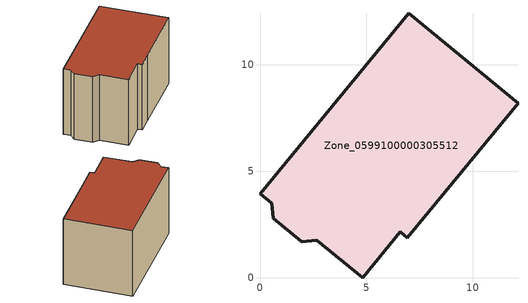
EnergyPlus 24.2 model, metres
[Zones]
Zone_0599100000305512
 floor ground (C_G): 2.67,1.76 1.96,1.69 0.62,2.79 0.55,3.5 0,3.95 7,12.43 12.13,8.21 7.93,3.1 6.93,1.88 6.59,2.16 4.82,0 z0
 wall outside (C_F): 0.55,3.5 0.62,2.79 1.96,1.69 2.67,1.76 4.82,0 6.59,2.16 6.93,1.88 7.93,3.1 12.13,8.21 7,12.43 0,3.95 0.55,3.5 z0:7.14
 roof outside (C_R): 4.82,0 6.59,2.16 6.93,1.88 7.93,3.1 12.13,8.21 7,12.43 0,3.95 0.55,3.5 0.62,2.79 1.96,1.69 2.67,1.76 z7.14
[BUILDING]
Pand.0599100000305512: North Axis=0; Terrain=City; Loads Convergence Tolerance Value=0.04; Temperature Convergence Tolerance Value=0.4; Solar Distribution=FullExterior; Maximum Number of Warmup Days=25; Minimum Number of Warmup Days=1
[Site:Location]
Rotterdam.The.Hague.AP_ZH_NLD Design_Conditions: Latitude=51.96; Longitude=4.45; Time Zone=1; Elevation=-4.5
[SITE:GROUNDTEMPERATURE:BUILDINGSURFACE]
18, 18, 18, 18, 18, 18, 18, 18, 18, 18, 18, 18
[MATERIAL] Thermal Absorptance=0.9; Solar Absorptance=0.7; Visible Absorptance=0.7
Name | Roughness | Thickness | Conductivity | Density | Specific Heat
G.TC.1946 | MediumSmooth | 0.15 | 1 | 540 | 1210
F.TC.1946 | Rough | 0.3 | 0.857143 | 1920 | 840
R.TC.1946 | MediumRough | 0.2 | 0.909091 | 1500 | 1000
[CONSTRUCTION]
C_G: G.TC.1946
C_F: F.TC.1946
C_R: R.TC.1946
[ZONE]
Zone_0599100000305512: Type=1; Multiplier=1; Ceiling Height=Autocalculate; Volume=Autocalculate; Floor Area=autocalculate; Part of Total Floor Area=Yes
[ZONEINFILTRATION:DESIGNFLOWRATE]
Infil_Zone_0599100000305512: Zone or ZoneList or Space or SpaceList=Zone_0599100000305512; Schedule=AlwaysOn; Design Flow Rate Calculation Method=Flow/Area; Flow Rate per Floor Area=0.003; Constant Term Coefficient=1; Temperature Term Coefficient=0; Velocity Term Coefficient=0; Velocity Squared Term Coefficient=0
[HVACTEMPLATE:ZONE:IDEALLOADSAIRSYSTEM]
Zone_0599100000305512: Maximum Heating Supply Air Temperature=50; Minimum Cooling Supply Air Temperature=13; Maximum Heating Supply Air Humidity Ratio=0.0156; Minimum Cooling Supply Air Humidity Ratio=0.0077; Heating Limit=NoLimit; Cooling Limit=NoLimit; Dehumidification Control Type=ConstantSensibleHeatRatio; Cooling Sensible Heat Ratio=0.7; Dehumidification Setpoint=60; Humidification Control Type=None; Humidification Setpoint=30; Outdoor Air Method=None; Outdoor Air Flow Rate per Person=0.00944; Outdoor Air Flow Rate per Zone Floor Area=0; Outdoor Air Flow Rate per Zone=0; Demand Controlled Ventilation Type=None; Outdoor Air Economizer Type=NoEconomizer; Heat Recovery Type=None; Sensible Heat Recovery Effectiveness=0.7; Latent Heat Recovery Effectiveness=0.65
[ZONECONTROL:THERMOSTAT]
ThermostatControl_Zone_0599100000305512: Zone or ZoneList=Zone_0599100000305512; Control Type Schedule=DualSetpointControlType; Control 1=Thermostat_Zone_0599100000305512; Temperature Difference Between Cutout And Setpoint=0
[THERMOSTATSETPOINT:DUALSETPOINT]
Thermostat_Zone_0599100000305512: Heating Setpoint Temperature Schedule=HeatingSetpoint_Zone_0599100000305512; Cooling Setpoint Temperature Schedule=CoolingSetpoint_Zone_0599100000305512
[SCHEDULE:COMPACT]
HeatingSetpoint_Zone_0599100000305512: Through: 12/31, For: AllDays, Until: 24:00, 21
CoolingSetpoint_Zone_0599100000305512: Through: 12/31, For: AllDays, Until: 24:00, 24
DualSetpointControlType: Through: 12/31, For: AllDays, Until: 24:00, 4
AlwaysOn: Through: 12/31, For: AllDays, Until: 24:00, 1
